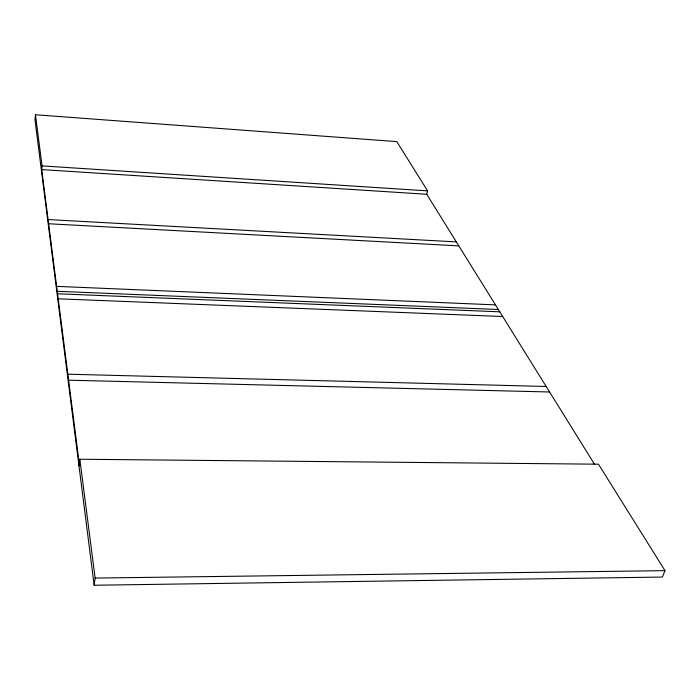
<?xml version="1.0" encoding="UTF-8"?>
<svg xmlns="http://www.w3.org/2000/svg" width="700" height="700" viewBox="0 0 700 700"><rect width="100%" height="100%" fill="white"/><g stroke="black" fill="none" stroke-linecap="round" stroke-linejoin="round"><path stroke-width="1.05" d="M594.711 464.599L426.746 194.268L427.595 190.881L396.795 141.619L35.464 114.756L35 120.015L94.159 585.244L662.384 577.054L665 570.649L598.456 464.196L79.826 459.235L78.995 466.034M41.536 171.43L42.044 165.9L35.464 114.756M94.159 585.244L95.13 578.077L79.826 459.235M95.13 578.077L665 570.649M68.6 380.196L549.596 391.991M67.839 374.203L546.166 386.47M58.205 298.804L502.705 316.523M56.621 286.361L495.469 304.876M57.251 291.296L498.339 309.496M57.566 293.781L499.791 311.824M48.624 223.755L458.815 245.884M48.09 219.555L456.339 241.894M42.044 165.9L427.595 190.881M426.746 194.268L41.711 169.593L79.275 463.776"/></g></svg>
